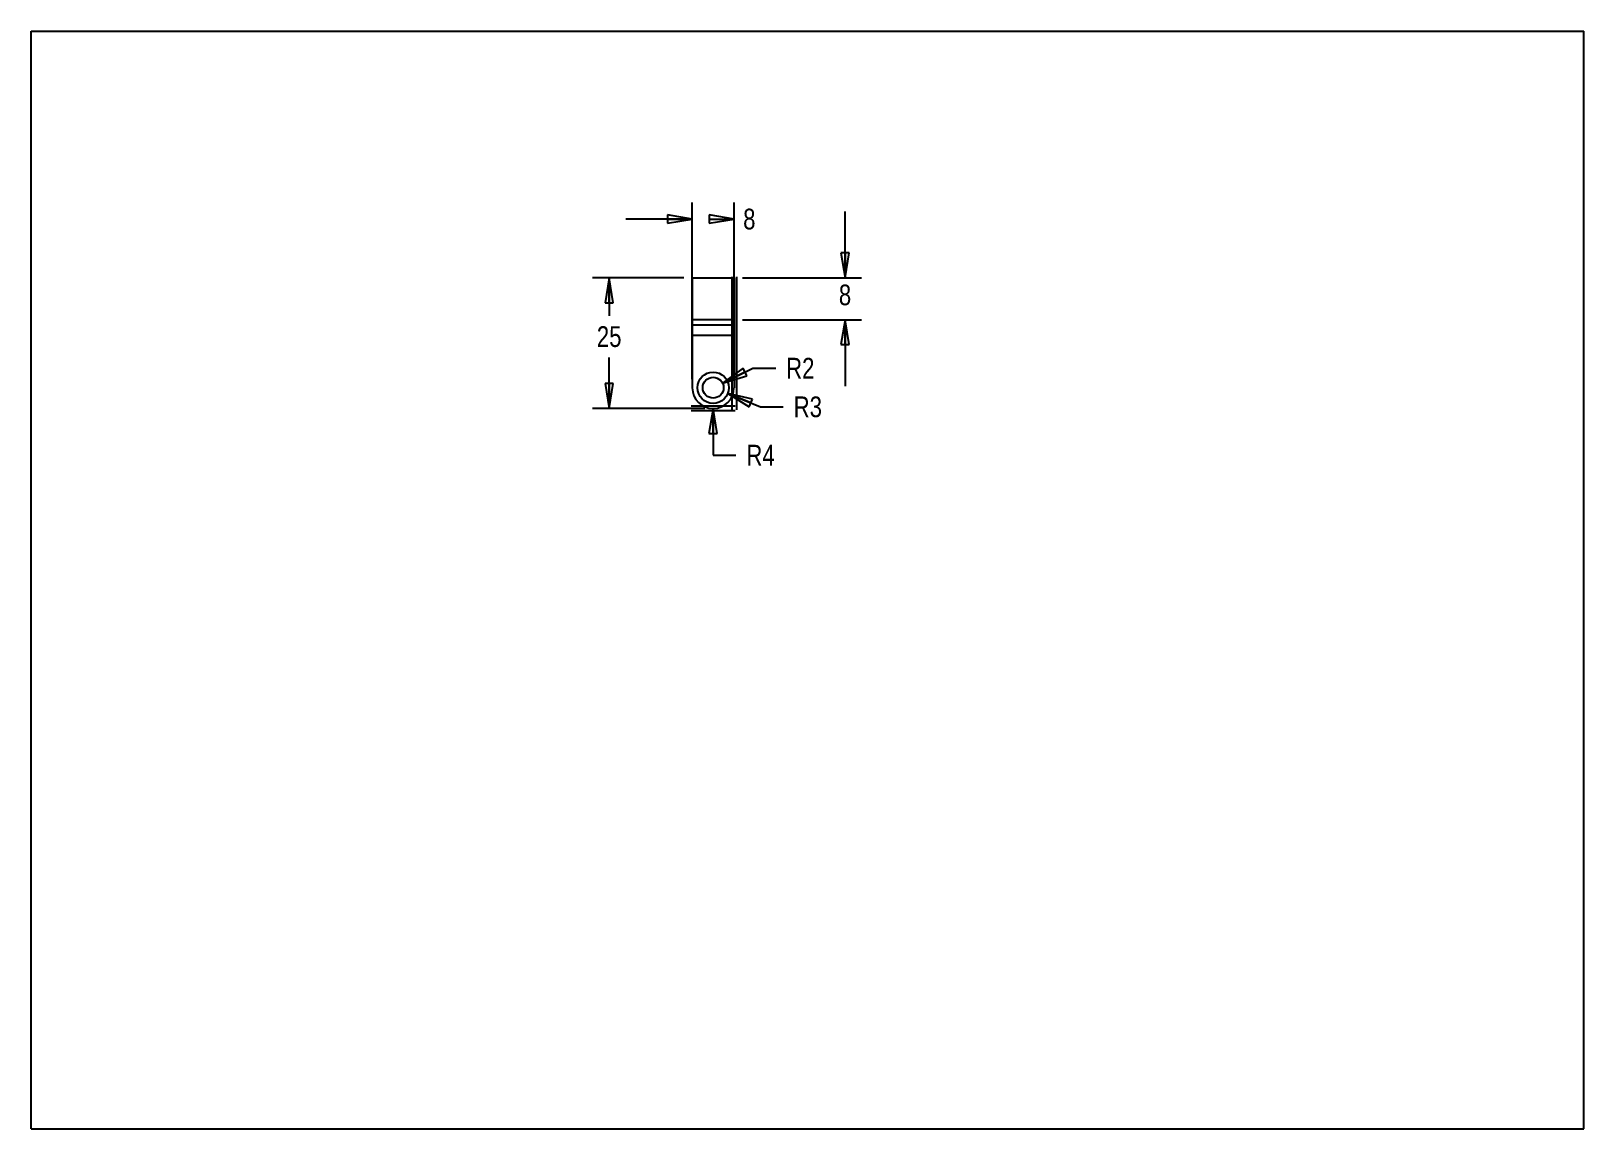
# Model space of a CAD drawing. Header units: inches. Extents: x 0 to 11.7, y 0 to 8.3.
import ezdxf

# ---------------------------------------------------------------- set-up
doc = ezdxf.new("R2010")
doc.units = ezdxf.units.IN
doc.header["$LTSCALE"] = 0.64311
doc.header["$MEASUREMENT"] = 0
doc.layers.get('0').update_dxf_attribs({"linetype": 'CONTINUOUS'})
doc.styles.get("Standard").update_dxf_attribs({"font": 'txt', "width": 0.8})
doc.dimstyles.new('DIMSTYLE_1', dxfattribs={"dimtxt": 0.15625, "dimasz": 0.1875, "dimexe": 0.125, "dimexo": 0.0625, "dimgap": 0.078125, "dimtad": 0, "dimtih": 1, "dimtoh": 1, "dimzin": 4, "dimdsep": 46, "dimtxsty": 'STANDARD', "dimblk": 'CLOSED', "dimblk1": 'CLOSED', "dimblk2": 'CLOSED', "dimcen": 0.09, "dimazin": 1, "dimtfac": 1, "dimtofl": 0, "dimtmove": 0, "dimatfit": 3, "dimldrblk": 'CLOSED', "dimfxl": 1, "dimtolj": 1, "dimtzin": 4, "dimarcsym": 0})
doc.dimstyles.new('DIMSTYLE_2', dxfattribs={"dimtxt": 0.15625, "dimasz": 0.1875, "dimexe": 0.125, "dimexo": 0.0625, "dimgap": 0.09, "dimtad": 0, "dimtih": 1, "dimtoh": 1, "dimzin": 4, "dimdsep": 46, "dimtxsty": 'STANDARD', "dimblk": 'CLOSED', "dimblk1": 'CLOSED', "dimblk2": 'CLOSED', "dimcen": 0.09, "dimazin": 1, "dimtfac": 1, "dimtofl": 0, "dimtmove": 0, "dimatfit": 3, "dimldrblk": 'CLOSED', "dimfxl": 1, "dimtolj": 1, "dimtzin": 4, "dimarcsym": 0})

# ---------------------------------------------------------------- blocks, each defined once
blk = doc.blocks.new('_CLOSED')
at = {"color": 0, "linetype": 'BYBLOCK'}
for p, q in [((0, 0), (-1, 0.167)), ((-1, 0.167), (-1, -0.167)), ((-1, -0.167), (0, 0)), ((-1, 0), (0, 0))]:
    blk.add_line(p, q, dxfattribs=at)
blk = doc.blocks.new('*D0')
at = {"color": 2, "linetype": 'CONTINUOUS'}
for p, q in [((4.979, 5.645), (4.979, 6.977)), ((5.294, 5.645), (5.294, 6.977)), ((4.979, 6.852), (4.479, 6.852))]:
    blk.add_line(p, q, dxfattribs=at)
at = {"color": 2, "linetype": 'CONTINUOUS', "xscale": 0.1875, "yscale": 0.1875, "zscale": 0.1875}
for p in [(4.979, 6.852), (5.294, 6.852)]:
    blk.add_blockref('_CLOSED', p, dxfattribs=at)
at = {"color": 2, "linetype": 'CONTINUOUS', "insert": (5.362, 6.93), "char_height": 0.156, "width": 0.125, "attachment_point": 1, "line_spacing_factor": 0.9}
blk.add_mtext('8', dxfattribs=at)
blk = doc.blocks.new('*D1')
at = {"color": 2, "linetype": 'CONTINUOUS'}
for p, q in [((5.136, 5.425), (5.136, 5.074)), ((5.136, 5.074), (5.308, 5.074))]:
    blk.add_line(p, q, dxfattribs=at)
at = {"color": 2, "linetype": 'CONTINUOUS', "xscale": 0.1875, "yscale": 0.1875, "zscale": 0.1875, "rotation": 90}
blk.add_blockref('_CLOSED', (5.136, 5.425), dxfattribs=at)
at = {"color": 2, "linetype": 'CONTINUOUS', "insert": (5.386, 5.152), "char_height": 0.1562, "width": 0.25, "attachment_point": 1, "line_spacing_factor": 0.9}
blk.add_mtext('R4', dxfattribs=at)
blk = doc.blocks.new('*D2')
at = {"color": 2, "linetype": 'CONTINUOUS'}
for p, q in [((6.129, 6.409), (6.129, 6.909)), ((5.356, 6.409), (6.254, 6.409)), ((5.356, 6.094), (6.254, 6.094)), ((6.129, 6.094), (6.129, 5.594))]:
    blk.add_line(p, q, dxfattribs=at)
at = {"color": 2, "linetype": 'CONTINUOUS', "xscale": 0.1875, "yscale": 0.1875, "zscale": 0.1875}
for p, rotation in [((6.129, 6.409), 270), ((6.129, 6.094), 90)]:
    blk.add_blockref('_CLOSED', p, dxfattribs=dict(at, rotation=rotation))
at = {"color": 2, "linetype": 'CONTINUOUS', "insert": (6.129, 6.359), "char_height": 0.156, "width": 0.125, "attachment_point": 2, "line_spacing_factor": 0.9}
blk.add_mtext('8', dxfattribs=at)
blk = doc.blocks.new('*D3')
at = {"color": 2, "linetype": 'CONTINUOUS'}
for p, q in [((4.916, 6.409), (4.228, 6.409)), ((4.353, 6.409), (4.353, 6.123)), ((4.353, 5.425), (4.353, 5.81)), ((5.074, 5.425), (4.228, 5.425))]:
    blk.add_line(p, q, dxfattribs=at)
at = {"color": 2, "linetype": 'CONTINUOUS', "xscale": 0.1875, "yscale": 0.1875, "zscale": 0.1875}
for p, rotation in [((4.353, 6.409), 90), ((4.353, 5.425), 270)]:
    blk.add_blockref('_CLOSED', p, dxfattribs=dict(at, rotation=rotation))
at = {"color": 2, "linetype": 'CONTINUOUS', "insert": (4.353, 6.045), "char_height": 0.1562, "width": 0.25, "attachment_point": 2, "line_spacing_factor": 0.9}
blk.add_mtext('25', dxfattribs=at)
blk = doc.blocks.new('*D4')
at = {"color": 2, "linetype": 'CONTINUOUS'}
for p, q in [((5.246, 5.538), (5.492, 5.438)), ((5.492, 5.438), (5.664, 5.438))]:
    blk.add_line(p, q, dxfattribs=at)
at = {"color": 2, "linetype": 'CONTINUOUS', "xscale": 0.1875, "yscale": 0.1875, "zscale": 0.1875, "rotation": 157.9454797928}
blk.add_blockref('_CLOSED', (5.246, 5.538), dxfattribs=at)
at = {"color": 2, "linetype": 'CONTINUOUS', "insert": (5.742, 5.516), "char_height": 0.1562, "width": 0.25, "attachment_point": 1, "line_spacing_factor": 0.9}
blk.add_mtext('R3', dxfattribs=at)
blk = doc.blocks.new('*D5')
at = {"color": 2, "linetype": 'CONTINUOUS'}
for p, q in [((5.207, 5.617), (5.435, 5.729)), ((5.435, 5.729), (5.607, 5.729))]:
    blk.add_line(p, q, dxfattribs=at)
at = {"color": 2, "linetype": 'CONTINUOUS', "xscale": 0.1875, "yscale": 0.1875, "zscale": 0.1875, "rotation": 206.2033190363}
blk.add_blockref('_CLOSED', (5.207, 5.617), dxfattribs=at)
at = {"color": 2, "linetype": 'CONTINUOUS', "insert": (5.685, 5.807), "char_height": 0.1562, "width": 0.25, "attachment_point": 1, "line_spacing_factor": 0.9}
blk.add_mtext('R2', dxfattribs=at)

msp = doc.modelspace()

# ---------------------------------------------------------------- linework, layer by layer
at = {"color": 7, "linetype": 'CONTINUOUS'}
for p, q in [((0, 0), (0, 8.268)), ((0, 8.268), (11.693, 8.268)), ((11.693, 0), (11.693, 8.268)), ((4.979, 6.409), (4.979, 5.582)), ((4.979, 6.409), (5.294, 6.409)), ((5.276, 6.418), (5.276, 5.415)), ((5.294, 6.409), (5.294, 5.582)), ((5.294, 6.094), (4.979, 6.094)), ((4.979, 6.055), (5.294, 6.055)), ((5.294, 5.976), (4.979, 5.976)), ((5.303, 5.407), (4.97, 5.407)), ((0, 0), (11.693, 0))]:
    msp.add_line(p, q, dxfattribs=at)
at = {"color": 9, "linetype": 'CONTINUOUS'}
for p, q in [((5.311, 6.418), (5.311, 5.415)), ((5.303, 5.442), (4.97, 5.442))]:
    msp.add_line(p, q, dxfattribs=at)
at = {"color": 7, "linetype": 'CONTINUOUS'}
for radius in [0.118, 0.0787]:
    msp.add_circle((5.136, 5.582), radius, dxfattribs=at)
msp.add_arc((5.136, 5.582), 0.157, 180, 360, dxfattribs=at)

# ---------------------------------------------------------------- dimensions: what is measured, and where the dimension line sits
at = {"color": 2, "linetype": 'CONTINUOUS'}
for base, p1, p2, angle, picture, middle in [((4.97863, 6.85169), (5.29359, 5.58209), (4.97863, 5.58209), 180, '*D0', (5.42451, 6.85169)), ((6.12907, 6.40886), (5.29359, 6.0939), (5.29359, 6.40886), 90, '*D2', (6.12907, 6.28043)), ((4.353, 5.425), (4.979, 6.409), (5.136, 5.425), 270, '*D3', (4.357, 5.967))]:
    dim = msp.add_linear_dim(base=base, p1=p1, p2=p2, angle=angle, dimstyle='DIMSTYLE_1', dxfattribs=at)
    dim.commit()
    dim.dimension.update_dxf_attribs({"geometry": picture, "text_midpoint": middle, "dimtype": 160})
for mpoint, picture, middle in [((5.207, 5.617), '*D5', (5.81, 5.729)), ((5.136, 5.425), '*D1', (5.511, 5.074)), ((5.246, 5.538), '*D4', (5.867, 5.438))]:
    dim = msp.add_radius_dim(center=(5.136, 5.582), mpoint=mpoint, text='R<>', dimstyle='DIMSTYLE_2', override={"dimpost": '<>'}, dxfattribs=at)
    dim.commit()
    dim.dimension.update_dxf_attribs({"geometry": picture, "text_midpoint": middle, "dimtype": 164})

doc.saveas('drawing.dxf')
